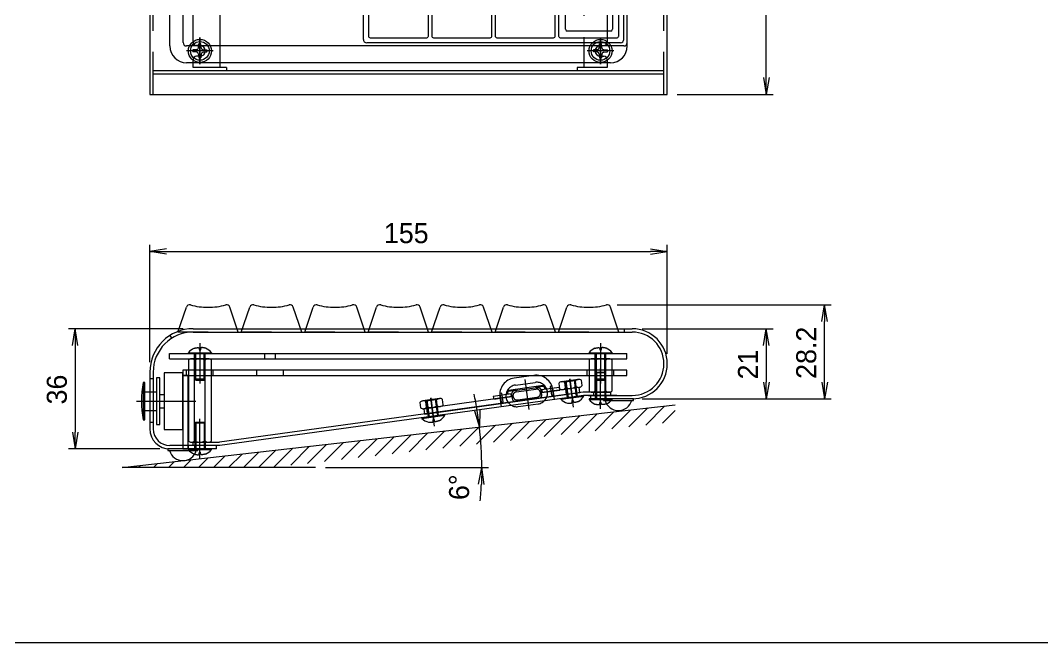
# Model space of a CAD drawing. Extents: x -373 to 810, y -140 to 564.
# Drawn here: x 197.6 to 503.8, y 10 to 196.3 of the extents above; entities that cross this region are included whole.
import ezdxf

# ---------------------------------------------------------------- set-up
doc = ezdxf.new("R2010")
doc.units = 0
doc.header["$PDSIZE"] = -3
for name, pattern in [('CENTER', [50.8, 31.75, -6.35, 6.35, -6.35]), ('DASH2', [19.05, 12.7, -6.35]), ('DASH2DOT', [31.75, 12.7, -6.35, 0, -6.35, 0, -6.35])]:
    doc.linetypes.add(name, pattern=pattern)
doc.layers.get('0').update_dxf_attribs({"linetype": 'CONTINUOUS'})
doc.layers.get('DEFPOINTS').update_dxf_attribs({"linetype": 'CONTINUOUS'})
for name, color, linetype in [('CASE_BASE', 31, 'CONTINUOUS'), ('CASE_TOP', 171, 'CONTINUOUS'), ('DIM', 2, 'CONTINUOUS'), ('KEYTOP', 40, 'CONTINUOUS'), ('PARTS', 134, 'CONTINUOUS'), ('PCB_JOYPAD', 3, 'CONTINUOUS'), ('PCB_MAIN', 160, 'CONTINUOUS'), ('PCB_TYPE_C', 6, 'CONTINUOUS'), ('TOP_PLATE', 4, 'CONTINUOUS'), ('ZUWAKU', 7, 'CONTINUOUS')]:
    doc.layers.add(name, color=color, linetype=linetype)
doc.styles.get("Standard").update_dxf_attribs({"font": 'FC-Txt.shx', "height": 6, "bigfont": '@ARExtfont2.shx'})
doc.dimstyles.new('JIS-1', dxfattribs={"dimtxt": 2.5, "dimasz": 5, "dimexe": 2, "dimexo": 3, "dimgap": 2.5, "dimtad": 1, "dimblk": 'OPEN', "dimcen": 2.5, "dimazin": 3, "dimtfac": 1, "dimtmove": 0, "dimatfit": 3})

# ---------------------------------------------------------------- blocks, each defined once
blk = doc.blocks.new('_OPEN')
at = {"color": 0, "linetype": 'BYBLOCK'}
for p, q in [((-1, 0.166667), (0, 0)), ((-1, -0.166667), (0, 0)), ((0, 0), (-1, 0))]:
    blk.add_line(p, q, dxfattribs=at)
blk = doc.blocks.new('*D43')
at = {"layer": 'DEFPOINTS', "color": 0}
for p in [(393.61, 81.14), (335.52, 70.48), (228.09, 62.38), (228.09, 62.38), (286.07, 62.38)]:
    blk.add_point(p, dxfattribs=at)
at = {"layer": 'DIM', "color": 0}
blk.add_line((289.07, 62.38), (337.83, 62.38), dxfattribs=at)
for start, end in [(9.1271, 11.7864), (0, 6.4678), (354.6814, 357.3407)]:
    blk.add_arc((228.09, 62.38), 107.74, start, end, dxfattribs=at)
at = {"layer": 'DIM', "color": 0, "xscale": 5, "yscale": 5, "zscale": 5}
for p, rotation in [((335.14, 74.52), 277.7974358341254), ((335.83, 62.38), 88.67036148514298)]:
    blk.add_blockref('_OPEN', p, dxfattribs=dict(at, rotation=rotation))
at = {"layer": 'DIM', "color": 0, "linetype": 'CONTINUOUS'}
blk.add_text('6°', height=6, rotation=90, dxfattribs=at).set_placement((332.03, 52.67))
blk = doc.blocks.new('*D44')
at = {"layer": 'DEFPOINTS', "color": 0}
for p in [(391.41, 490.13), (421.08, 490.13), (391.41, 174.13)]:
    blk.add_point(p, dxfattribs=at)
at = {"layer": 'DIM', "color": 0}
for p, q in [((394.41, 490.13), (423.08, 490.13)), ((421.08, 179.13), (421.08, 485.13)), ((394.41, 174.13), (423.08, 174.13))]:
    blk.add_line(p, q, dxfattribs=at)
at = {"layer": 'DIM', "color": 0, "xscale": 5, "yscale": 5, "zscale": 5}
for p, rotation in [((421.08, 490.13), 90), ((421.08, 174.13), 270)]:
    blk.add_blockref('_OPEN', p, dxfattribs=dict(at, rotation=rotation))
at = {"layer": 'DIM', "color": 0, "linetype": 'CONTINUOUS'}
blk.add_text('316', height=6, rotation=90, dxfattribs=at).set_placement((418.58, 324.75))
blk = doc.blocks.new('*D45')
at = {"layer": 'DEFPOINTS', "color": 0}
for p in [(391.41, 127.08), (391.41, 93.47), (236.41, 90.97)]:
    blk.add_point(p, dxfattribs=at)
at = {"layer": 'DIM', "color": 0}
for p, q in [((236.41, 93.97), (236.41, 129.08)), ((391.41, 96.47), (391.41, 129.08)), ((241.41, 127.08), (386.41, 127.08))]:
    blk.add_line(p, q, dxfattribs=at)
at = {"layer": 'DIM', "color": 0, "xscale": 5, "yscale": 5, "zscale": 5, "rotation": 180}
blk.add_blockref('_OPEN', (236.41, 127.08), dxfattribs=at)
at = {"layer": 'DIM', "color": 0, "xscale": 5, "yscale": 5, "zscale": 5}
blk.add_blockref('_OPEN', (391.41, 127.08), dxfattribs=at)
at = {"layer": 'DIM', "color": 0, "linetype": 'CONTINUOUS'}
blk.add_text('155', height=6, dxfattribs=at).set_placement((306.53, 129.58))
blk = doc.blocks.new('*D46')
at = {"layer": 'DEFPOINTS', "color": 0}
for p in [(249.41, 103.97), (214.04, 67.97), (242.41, 67.97)]:
    blk.add_point(p, dxfattribs=at)
at = {"layer": 'DIM', "color": 0}
for p, q in [((246.41, 103.97), (212.04, 103.97)), ((214.04, 98.97), (214.04, 72.97)), ((239.41, 67.97), (212.04, 67.97))]:
    blk.add_line(p, q, dxfattribs=at)
at = {"layer": 'DIM', "color": 0, "xscale": 5, "yscale": 5, "zscale": 5}
for p, rotation in [((214.04, 103.97), 90), ((214.04, 67.97), 270)]:
    blk.add_blockref('_OPEN', p, dxfattribs=dict(at, rotation=rotation))
at = {"layer": 'DIM', "color": 0, "linetype": 'CONTINUOUS'}
blk.add_text('36', height=6, rotation=90, dxfattribs=at).set_placement((211.54, 81.29))
blk = doc.blocks.new('*D47')
at = {"layer": 'DEFPOINTS', "color": 0}
for p in [(380.91, 103.97), (381.27, 82.97), (421.08, 82.97)]:
    blk.add_point(p, dxfattribs=at)
at = {"layer": 'DIM', "color": 0}
for p, q in [((383.91, 103.97), (423.08, 103.97)), ((421.08, 98.97), (421.08, 87.97)), ((384.27, 82.97), (423.08, 82.97))]:
    blk.add_line(p, q, dxfattribs=at)
at = {"layer": 'DIM', "color": 0, "xscale": 5, "yscale": 5, "zscale": 5}
for p, rotation in [((421.08, 103.97), 90), ((421.08, 82.97), 270)]:
    blk.add_blockref('_OPEN', p, dxfattribs=dict(at, rotation=rotation))
at = {"layer": 'DIM', "color": 0, "linetype": 'CONTINUOUS'}
blk.add_text('21', height=6, rotation=90, dxfattribs=at).set_placement((418.58, 88.79))
blk = doc.blocks.new('A$C1813594009')
blk.add_line((0, 0), (0, 1))
blk = doc.blocks.new('*X79')
at = {"layer": 'DIM', "linetype": 'CONTINUOUS'}
for p, q in [((374.82, 73.98), (380.5, 79.66)), ((379.88, 74.56), (385.56, 80.23)), ((384.95, 75.13), (390.62, 80.8)), ((349.5, 71.11), (355.17, 76.79)), ((354.56, 71.68), (360.24, 77.36)), ((359.63, 72.26), (365.3, 77.93)), ((364.69, 72.83), (370.37, 78.51)), ((369.76, 73.41), (375.43, 79.08)), ((390.01, 75.7), (393.77, 79.46)), ((324.18, 68.24), (329.85, 73.92)), ((329.24, 68.81), (334.92, 74.49)), ((334.31, 69.39), (339.98, 75.06)), ((339.37, 69.96), (345.05, 75.64)), ((344.43, 70.54), (350.11, 76.21)), ((293.79, 64.8), (299.47, 70.47)), ((298.86, 65.37), (304.53, 71.04)), ((303.92, 65.94), (309.6, 71.62)), ((308.98, 66.52), (314.66, 72.19)), ((314.05, 67.09), (319.72, 72.77)), ((319.11, 67.67), (324.79, 73.34)), ((268.92, 62.38), (274.15, 67.6)), ((273.53, 62.5), (279.21, 68.17)), ((278.6, 63.07), (284.27, 68.75)), ((283.66, 63.65), (289.34, 69.32)), ((288.73, 64.22), (294.4, 69.9)), ((246.47, 62.38), (248.82, 64.73)), ((250.96, 62.38), (253.89, 65.3)), ((255.45, 62.38), (258.95, 65.88)), ((259.94, 62.38), (264.02, 66.45)), ((264.43, 62.38), (269.08, 67.03)), ((228.51, 62.38), (228.57, 62.43)), ((233, 62.38), (233.63, 63.01)), ((237.49, 62.38), (238.7, 63.58)), ((241.98, 62.38), (243.76, 64.16))]:
    blk.add_line(p, q, dxfattribs=at)
blk = doc.blocks.new('KEYTOP_SIDE')
at = {"layer": 'KEYTOP'}
for p, q in [((-9.05, 0), (-6.51, 7.48)), ((9.05, 0), (6.51, 7.48)), ((0, 0), (-9.05, 0)), ((0, 0), (9.05, 0))]:
    blk.add_line(p, q, dxfattribs=at)
for centre, radius, start, end in [((-5.56, 7.16), 1, 74.422, 161.2587), ((0, 27.12), 19.72, 254.422, 270), ((0, 27.12), 19.72, 270, 285.578), ((5.56, 7.16), 1, 18.7413, 105.578)]:
    blk.add_arc(centre, radius, start, end, dxfattribs=at)
blk = doc.blocks.new('*D78')
at = {"layer": 'DEFPOINTS', "color": 0}
for p in [(373.43, 111.13), (438.53, 111.13), (380.91, 82.97)]:
    blk.add_point(p, dxfattribs=at)
at = {"layer": 'DIM', "color": 0}
for p, q in [((376.43, 111.13), (440.53, 111.13)), ((438.53, 87.97), (438.53, 106.13)), ((383.91, 82.97), (440.53, 82.97))]:
    blk.add_line(p, q, dxfattribs=at)
at = {"layer": 'DIM', "color": 0, "xscale": 5, "yscale": 5, "zscale": 5}
for p, rotation in [((438.53, 111.13), 90), ((438.53, 82.97), 270)]:
    blk.add_blockref('_OPEN', p, dxfattribs=dict(at, rotation=rotation))
at = {"layer": 'DIM', "color": 0, "linetype": 'CONTINUOUS'}
blk.add_text('28.2', height=6, rotation=90, dxfattribs=at).set_placement((436.03, 88.95))

msp = doc.modelspace()

# ---------------------------------------------------------------- linework, layer by layer
at = {"layer": 'CASE_BASE'}
for p, q in [((257.38, 482.135), (257.38, 182.135)), ((249.412, 189.735), (249.412, 474.535)), ((373.412, 345.135), (373.412, 189.735)), ((251.412, 188.735), (250.38, 188.735)), ((371.412, 188.735), (372.412, 188.735)), ((249.412, 182.135), (249.412, 184.535)), ((251.412, 185.535), (250.38, 185.535)), ((371.412, 185.535), (372.412, 185.535)), ((373.412, 184.535), (373.412, 182.135)), ((237.412, 180.135), (237.412, 181.135)), ((390.412, 181.135), (237.412, 181.135)), ((259.412, 182.135), (249.412, 182.135)), ((259.412, 182.135), (259.412, 181.135)), ((373.412, 182.135), (364.412, 182.135)), ((364.412, 182.135), (364.412, 181.135)), ((390.412, 180.135), (390.412, 181.135)), ((390.412, 180.135), (237.412, 180.135)), ((249.412, 102.97), (380.912, 102.97)), ((237.412, 90.97), (237.412, 73.97)), ((351.483, 89.995), (345.539, 89.177)), ((357.115, 85.743), (357.527, 82.751)), ((366.243, 84.96), (257.312, 69.97)), ((366.412, 83.97), (257.412, 68.97)), ((341.265, 83.562), (341.676, 80.57)), ((376.312, 83.97), (366.412, 83.97)), ((367.812, 83.97), (380.912, 83.97)), ((369.312, 84.97), (369.312, 83.87)), ((374.412, 84.97), (374.412, 83.97)), ((256.412, 68.97), (242.412, 68.97)), ((257.412, 68.97), (248.312, 68.97)), ((249.412, 68.97), (249.412, 69.97)), ((253.012, 69.97), (253.012, 68.97))]:
    msp.add_line(p, q, dxfattribs=at)
at = {"layer": 'CASE_BASE', "linetype": 'DASH2'}
for p, q in [((366.412, 305.599), (366.412, 182.135)), ((374.412, 84.97), (366.381, 84.97)), ((249.412, 69.97), (257.312, 69.97))]:
    msp.add_line(p, q, dxfattribs=at)
at = {"layer": 'CASE_BASE'}
for centre, radius, start, end in [((250.412, 189.735), 1, 180, 270), ((251.412, 187.135), 1.6, 270, 90), ((371.412, 187.135), 1.6, 90, 270), ((372.412, 189.735), 1, 270, 0), ((250.412, 184.535), 1, 90, 180), ((372.412, 184.535), 1, 0, 90), ((249.412, 90.97), 12, 90, 180), ((380.912, 93.47), 9.5, 270, 90), ((346.221, 84.224), 5, 97.83503, 188.06468), ((352.165, 85.042), 5, 7.60631, 97.83595), ((366.381, 83.97), 1, 90, 97.88711), ((242.412, 73.97), 5, 180, 270)]:
    msp.add_arc(centre, radius, start, end, dxfattribs=at)
for p in [(362.787, 84.485), (321.179, 78.759)]:
    msp.add_point(p, dxfattribs=at)
at = {"layer": 'CASE_TOP', "linetype": 'DASH2'}
for p, q in [((237.412, 174.135), (237.412, 490.135)), ((390.412, 174.135), (390.412, 490.135))]:
    msp.add_line(p, q, dxfattribs=at)
at = {"layer": 'CASE_TOP'}
for p, q in [((378.363, 190.6), (378.363, 328.135)), ((300.363, 190.6), (300.363, 202.85)), ((377.363, 189.6), (301.363, 189.6)), ((242.412, 101.924), (242.95, 101.081)), ((249.412, 103.97), (380.912, 103.97)), ((249.412, 102.97), (380.912, 102.97)), ((378.463, 103.97), (378.463, 102.97)), ((236.412, 90.97), (236.412, 73.97)), ((237.412, 88.97), (236.412, 88.97)), ((237.412, 90.97), (237.412, 73.97)), ((368.412, 83.97), (380.912, 83.97)), ((368.412, 83.97), (368.412, 82.966)), ((380.912, 82.97), (368.412, 82.97)), ((369.812, 83.97), (369.812, 82.97)), ((373.012, 83.97), (373.012, 82.97)), ((236.412, 75.97), (237.412, 75.97)), ((256.412, 68.97), (242.412, 68.97)), ((256.412, 67.97), (242.412, 67.97)), ((246.412, 67.97), (246.412, 68.97)), ((249.812, 68.97), (249.812, 67.97)), ((253.012, 68.97), (253.012, 67.97)), ((256.412, 67.97), (256.412, 68.97))]:
    msp.add_line(p, q, dxfattribs=at)
msp.add_lwpolyline([(236.412, 490.135), (236.412, 174.135), (391.412, 174.135), (391.412, 490.135)], close=True, dxfattribs=at)
for centre, radius, start, end in [((301.363, 190.6), 1, 180, 270), ((377.363, 190.6), 1, 270, 0), ((249.412, 90.97), 13, 90, 180), ((249.412, 90.97), 12, 90, 180), ((380.912, 93.47), 10.5, 270, 90), ((380.912, 93.47), 9.5, 270, 90), ((242.412, 73.97), 6, 180, 270), ((242.412, 73.97), 5, 180, 270)]:
    msp.add_arc(centre, radius, start, end, dxfattribs=at)
at = {"layer": 'DIM'}
for p, q in [((343.12, 83.413), (343.12, 83.413)), ((355.503, 85.117), (355.503, 85.117)), ((228.092, 62.379), (393.769, 81.161)), ((286.068, 62.379), (228.092, 62.379))]:
    msp.add_line(p, q, dxfattribs=at)
at = {"layer": 'KEYTOP'}
for points in [[(301.863, 232.35), (301.863, 191.6, 0.4142136), (302.363, 191.1), (319.363, 191.1, 0.4142136), (319.863, 191.6), (319.863, 232.35, 0.4142136), (319.363, 232.85), (302.363, 232.85, 0.4142136)], [(339.863, 227.6), (339.863, 191.6, 0.4142136), (340.363, 191.1), (357.363, 191.1, 0.4142136), (357.863, 191.6), (357.863, 227.6, 0.4142136), (357.363, 228.1), (340.363, 228.1, 0.4142136)], [(320.863, 218.1), (320.863, 191.6, 0.4142136), (321.363, 191.1), (338.363, 191.1, 0.4142136), (338.863, 191.6), (338.863, 218.1, 0.4142136), (338.363, 218.6), (321.363, 218.6, 0.4142136)], [(358.863, 208.6), (358.863, 191.6, 0.4142136), (359.363, 191.1), (376.363, 191.1, 0.4142136), (376.863, 191.6), (376.863, 208.6, 0.4142136), (376.363, 209.1), (359.363, 209.1, 0.4142136)]]:
    msp.add_lwpolyline(points, format="xyb", close=True, dxfattribs=at)
at = {"layer": 'PARTS'}
for p, q in [((250.465, 187.536), (249.304, 187.435)), ((250.465, 186.733), (249.304, 186.835)), ((251.01, 188.082), (251.112, 189.242)), ((251.813, 188.082), (251.712, 189.242)), ((252.359, 187.536), (253.519, 187.435)), ((252.359, 186.733), (253.519, 186.835)), ((370.465, 187.536), (369.304, 187.435)), ((370.465, 186.733), (369.304, 186.835)), ((371.01, 188.082), (371.112, 189.242)), ((371.813, 188.082), (371.712, 189.242)), ((372.359, 187.536), (373.519, 187.435)), ((372.359, 186.733), (373.519, 186.835)), ((251.01, 186.188), (251.112, 185.027)), ((251.813, 186.188), (251.712, 185.027)), ((371.01, 186.188), (371.112, 185.027)), ((371.813, 186.188), (371.712, 185.027)), ((249.912, 88.82), (249.912, 96.57)), ((252.912, 88.82), (252.912, 96.57)), ((369.912, 88.82), (369.912, 96.57)), ((372.912, 88.82), (372.912, 96.57)), ((249.824, 70.374), (249.824, 94.565)), ((252.999, 70.374), (252.999, 94.565)), ((369.824, 85.374), (369.824, 94.565)), ((372.999, 85.374), (372.999, 94.565)), ((252.912, 88.82), (249.912, 88.82)), ((250.162, 88.57), (249.912, 88.82)), ((252.662, 88.57), (252.912, 88.82)), ((370.162, 90.97), (369.912, 90.72)), ((372.912, 90.72), (369.912, 90.72)), ((369.912, 90.72), (369.912, 82.97)), ((372.912, 88.82), (369.912, 88.82)), ((370.162, 88.57), (369.912, 88.82)), ((370.162, 90.97), (372.662, 90.97)), ((372.662, 90.97), (372.912, 90.72)), ((372.662, 88.57), (372.912, 88.82)), ((372.912, 90.72), (372.912, 82.97)), ((250.162, 88.57), (252.662, 88.57)), ((360.941, 86.254), (360.724, 87.83)), ((363.763, 88.4), (360.791, 87.991)), ((361.004, 88.273), (360.791, 87.991)), ((360.791, 87.991), (361.438, 83.285)), ((361.004, 88.273), (363.481, 88.613)), ((363.481, 88.613), (363.763, 88.4)), ((363.763, 88.4), (364.41, 83.694)), ((364.087, 86.686), (363.87, 88.263)), ((370.162, 88.57), (372.662, 88.57)), ((322.155, 82.674), (319.183, 82.265)), ((319.396, 82.547), (321.873, 82.888)), ((321.873, 82.888), (322.155, 82.674)), ((322.155, 82.674), (322.802, 77.968)), ((319.333, 80.528), (319.116, 82.105)), ((319.396, 82.547), (319.183, 82.265)), ((319.183, 82.265), (319.83, 77.559)), ((322.479, 80.961), (322.262, 82.537)), ((250.162, 75.97), (249.912, 75.72)), ((252.912, 75.72), (249.912, 75.72)), ((249.912, 75.72), (249.912, 67.97)), ((250.162, 75.97), (252.662, 75.97)), ((252.662, 75.97), (252.912, 75.72)), ((252.912, 75.72), (252.912, 67.97))]:
    msp.add_line(p, q, dxfattribs=at)
at = {"layer": 'PARTS', "linetype": 'CENTER'}
for p, q in [((251.412, 99.606), (251.412, 87.535)), ((371.412, 99.606), (371.412, 87.535)), ((371.412, 79.933), (371.412, 92.005)), ((363.338, 80.482), (362.181, 88.888)), ((321.73, 74.756), (320.574, 83.162)), ((251.412, 64.933), (251.412, 77.005))]:
    msp.add_line(p, q, dxfattribs=at)
at = {"layer": 'PARTS', "linetype": 'DASH2'}
for p, q in [((250.162, 88.57), (250.162, 96.57)), ((252.662, 88.57), (252.662, 96.57)), ((370.162, 88.57), (370.162, 96.57)), ((372.662, 88.57), (372.662, 96.57)), ((370.162, 90.97), (370.162, 82.97)), ((372.662, 90.97), (372.662, 82.97)), ((361.004, 88.273), (361.686, 83.319)), ((363.481, 88.613), (364.163, 83.66)), ((321.873, 82.888), (322.555, 77.934)), ((319.396, 82.547), (320.078, 77.593)), ((250.162, 75.97), (250.162, 67.97)), ((252.662, 75.97), (252.662, 67.97))]:
    msp.add_line(p, q, dxfattribs=at)
at = {"layer": 'PARTS'}
for points in [[(249.741, 98.136), (249.779, 98.142), (249.817, 98.149), (249.856, 98.155), (249.895, 98.162), (249.935, 98.17), (249.975, 98.178), (250.015, 98.185), (250.055, 98.193), (250.096, 98.202), (250.137, 98.21), (250.178, 98.218), (250.219, 98.226), (250.26, 98.234), (250.301, 98.242), (250.342, 98.249), (250.382, 98.257), (250.423, 98.264), (250.462, 98.27), (250.502, 98.277), (250.541, 98.282), (250.58, 98.287), (250.618, 98.292), (250.655, 98.296), (250.692, 98.299), (250.728, 98.302), (250.763, 98.303), (250.797, 98.304), (250.831, 98.304), (250.863, 98.303), (250.895, 98.301), (250.925, 98.298), (250.954, 98.293), (250.982, 98.288), (251.009, 98.281), (251.035, 98.273), (251.059, 98.264), (251.081, 98.253), (251.103, 98.237), (251.123, 98.207), (251.144, 98.156), (251.166, 98.078), (251.188, 97.981), (251.214, 97.871), (251.242, 97.759), (251.275, 97.651), (251.314, 97.557), (251.359, 97.485), (251.412, 97.444)], [(253.082, 98.136), (253.044, 98.142), (253.006, 98.149), (252.968, 98.155), (252.928, 98.162), (252.889, 98.17), (252.849, 98.178), (252.808, 98.185), (252.768, 98.193), (252.727, 98.202), (252.686, 98.21), (252.645, 98.218), (252.604, 98.226), (252.563, 98.234), (252.522, 98.242), (252.481, 98.249), (252.441, 98.257), (252.401, 98.264), (252.361, 98.27), (252.321, 98.277), (252.282, 98.282), (252.244, 98.287), (252.205, 98.292), (252.168, 98.296), (252.131, 98.299), (252.095, 98.302), (252.06, 98.303), (252.026, 98.304), (251.992, 98.304), (251.96, 98.303), (251.928, 98.301), (251.898, 98.298), (251.869, 98.293), (251.841, 98.288), (251.814, 98.281), (251.789, 98.273), (251.765, 98.264), (251.742, 98.253), (251.721, 98.237), (251.7, 98.207), (251.679, 98.156), (251.658, 98.078), (251.635, 97.981), (251.61, 97.871), (251.581, 97.759), (251.548, 97.651), (251.509, 97.557), (251.464, 97.485), (251.412, 97.444)], [(369.741, 98.136), (369.779, 98.142), (369.817, 98.149), (369.856, 98.155), (369.895, 98.162), (369.935, 98.17), (369.975, 98.178), (370.015, 98.185), (370.055, 98.193), (370.096, 98.202), (370.137, 98.21), (370.178, 98.218), (370.219, 98.226), (370.26, 98.234), (370.301, 98.242), (370.342, 98.249), (370.382, 98.257), (370.423, 98.264), (370.462, 98.27), (370.502, 98.277), (370.541, 98.282), (370.58, 98.287), (370.618, 98.292), (370.655, 98.296), (370.692, 98.299), (370.728, 98.302), (370.763, 98.303), (370.797, 98.304), (370.831, 98.304), (370.863, 98.303), (370.895, 98.301), (370.925, 98.298), (370.954, 98.293), (370.982, 98.288), (371.009, 98.281), (371.035, 98.273), (371.059, 98.264), (371.081, 98.253), (371.103, 98.237), (371.123, 98.207), (371.144, 98.156), (371.166, 98.078), (371.188, 97.981), (371.214, 97.871), (371.242, 97.759), (371.275, 97.651), (371.314, 97.557), (371.359, 97.485), (371.412, 97.444)], [(373.082, 98.136), (373.044, 98.142), (373.006, 98.149), (372.968, 98.155), (372.928, 98.162), (372.889, 98.17), (372.849, 98.178), (372.808, 98.185), (372.768, 98.193), (372.727, 98.202), (372.686, 98.21), (372.645, 98.218), (372.604, 98.226), (372.563, 98.234), (372.522, 98.242), (372.481, 98.249), (372.441, 98.257), (372.401, 98.264), (372.361, 98.27), (372.321, 98.277), (372.282, 98.282), (372.244, 98.287), (372.205, 98.292), (372.168, 98.296), (372.131, 98.299), (372.095, 98.302), (372.06, 98.303), (372.026, 98.304), (371.992, 98.304), (371.96, 98.303), (371.928, 98.301), (371.898, 98.298), (371.869, 98.293), (371.841, 98.288), (371.814, 98.281), (371.789, 98.273), (371.765, 98.264), (371.742, 98.253), (371.721, 98.237), (371.7, 98.207), (371.679, 98.156), (371.658, 98.078), (371.635, 97.981), (371.61, 97.871), (371.581, 97.759), (371.548, 97.651), (371.509, 97.557), (371.464, 97.485), (371.412, 97.444)], [(248.893, 94.97), (253.93, 94.97)], [(253.93, 94.97), (248.893, 94.97)], [(368.893, 94.97), (373.93, 94.97)], [(373.93, 94.97), (368.893, 94.97)], [(247.962, 94.565), (247.962, 70.374)], [(254.862, 70.374), (254.862, 94.565)], [(367.962, 94.565), (367.962, 85.374)], [(374.862, 85.374), (374.862, 94.565)], [(358.879, 87.577), (359.096, 86)], [(359.747, 88.104), (364.737, 88.791)], [(364.737, 88.791), (359.747, 88.104)], [(360.074, 85.726), (365.065, 86.413)], [(365.932, 86.94), (365.715, 88.517)], [(318.139, 82.378), (323.13, 83.065)], [(323.13, 83.065), (318.139, 82.378)], [(324.324, 81.215), (324.107, 82.791)], [(368.893, 84.97), (373.93, 84.97)], [(317.271, 81.851), (317.488, 80.274)], [(318.466, 80), (323.457, 80.687)], [(361.483, 81.71), (361.521, 81.709), (361.56, 81.708), (361.599, 81.707), (361.639, 81.705), (361.679, 81.703), (361.72, 81.701), (361.761, 81.699), (361.802, 81.696), (361.844, 81.694), (361.885, 81.691), (361.927, 81.689), (361.969, 81.686), (362.01, 81.684), (362.052, 81.682), (362.093, 81.68), (362.135, 81.678), (362.175, 81.677), (362.216, 81.675), (362.256, 81.675), (362.295, 81.674), (362.334, 81.675), (362.373, 81.675), (362.41, 81.676), (362.447, 81.678), (362.483, 81.681), (362.518, 81.684), (362.552, 81.688), (362.585, 81.692), (362.617, 81.698), (362.648, 81.704), (362.678, 81.711), (362.706, 81.72), (362.733, 81.729), (362.759, 81.739), (362.783, 81.75), (362.806, 81.763), (362.826, 81.777), (362.845, 81.796), (362.862, 81.829), (362.876, 81.882), (362.886, 81.962), (362.895, 82.062), (362.906, 82.173), (362.919, 82.289), (362.937, 82.4), (362.962, 82.498), (362.997, 82.576), (363.043, 82.624)], [(364.793, 82.165), (364.756, 82.154), (364.719, 82.143), (364.682, 82.131), (364.644, 82.119), (364.606, 82.106), (364.567, 82.093), (364.528, 82.079), (364.489, 82.066), (364.45, 82.052), (364.41, 82.039), (364.371, 82.025), (364.331, 82.011), (364.292, 81.998), (364.252, 81.985), (364.213, 81.971), (364.174, 81.959), (364.135, 81.946), (364.096, 81.934), (364.058, 81.923), (364.02, 81.912), (363.983, 81.901), (363.946, 81.892), (363.909, 81.883), (363.873, 81.875), (363.838, 81.867), (363.803, 81.861), (363.769, 81.855), (363.736, 81.851), (363.704, 81.847), (363.672, 81.845), (363.642, 81.844), (363.612, 81.844), (363.584, 81.846), (363.556, 81.849), (363.53, 81.853), (363.505, 81.859), (363.481, 81.867), (363.458, 81.88), (363.433, 81.907), (363.405, 81.955), (363.374, 82.029), (363.338, 82.122), (363.298, 82.227), (363.254, 82.335), (363.207, 82.437), (363.156, 82.525), (363.101, 82.59), (363.043, 82.624)], [(369.741, 81.403), (369.779, 81.397), (369.817, 81.391), (369.856, 81.384), (369.895, 81.377), (369.935, 81.369), (369.975, 81.362), (370.015, 81.354), (370.055, 81.346), (370.096, 81.338), (370.137, 81.329), (370.178, 81.321), (370.219, 81.313), (370.26, 81.305), (370.301, 81.297), (370.342, 81.29), (370.382, 81.283), (370.423, 81.276), (370.462, 81.269), (370.502, 81.263), (370.541, 81.257), (370.58, 81.252), (370.618, 81.247), (370.655, 81.243), (370.692, 81.24), (370.728, 81.238), (370.763, 81.236), (370.797, 81.235), (370.831, 81.235), (370.863, 81.236), (370.895, 81.238), (370.925, 81.242), (370.954, 81.246), (370.982, 81.251), (371.009, 81.258), (371.035, 81.266), (371.059, 81.275), (371.081, 81.286), (371.103, 81.303), (371.123, 81.333), (371.144, 81.384), (371.166, 81.461), (371.188, 81.559), (371.214, 81.668), (371.242, 81.781), (371.275, 81.888), (371.314, 81.982), (371.359, 82.054), (371.412, 82.096)], [(373.082, 81.403), (373.044, 81.397), (373.006, 81.391), (372.968, 81.384), (372.928, 81.377), (372.889, 81.369), (372.849, 81.362), (372.808, 81.354), (372.768, 81.346), (372.727, 81.338), (372.686, 81.329), (372.645, 81.321), (372.604, 81.313), (372.563, 81.305), (372.522, 81.297), (372.481, 81.29), (372.441, 81.283), (372.401, 81.276), (372.361, 81.269), (372.321, 81.263), (372.282, 81.257), (372.244, 81.252), (372.205, 81.247), (372.168, 81.243), (372.131, 81.24), (372.095, 81.238), (372.06, 81.236), (372.026, 81.235), (371.992, 81.235), (371.96, 81.236), (371.928, 81.238), (371.898, 81.242), (371.869, 81.246), (371.841, 81.251), (371.814, 81.258), (371.789, 81.266), (371.765, 81.275), (371.742, 81.286), (371.721, 81.303), (371.7, 81.333), (371.679, 81.384), (371.658, 81.461), (371.635, 81.559), (371.61, 81.668), (371.581, 81.781), (371.548, 81.888), (371.509, 81.982), (371.464, 82.054), (371.412, 82.096)], [(319.875, 75.984), (319.913, 75.983), (319.952, 75.982), (319.991, 75.981), (320.031, 75.979), (320.071, 75.977), (320.112, 75.975), (320.153, 75.973), (320.194, 75.97), (320.236, 75.968), (320.277, 75.965), (320.319, 75.963), (320.361, 75.96), (320.403, 75.958), (320.444, 75.956), (320.486, 75.954), (320.527, 75.952), (320.567, 75.951), (320.608, 75.95), (320.648, 75.949), (320.687, 75.949), (320.726, 75.949), (320.765, 75.949), (320.802, 75.951), (320.839, 75.952), (320.875, 75.955), (320.91, 75.958), (320.944, 75.962), (320.978, 75.967), (321.01, 75.972), (321.04, 75.978), (321.07, 75.986), (321.098, 75.994), (321.125, 76.003), (321.151, 76.013), (321.175, 76.025), (321.198, 76.037), (321.219, 76.051), (321.238, 76.07), (321.254, 76.103), (321.268, 76.156), (321.278, 76.236), (321.288, 76.336), (321.298, 76.447), (321.311, 76.563), (321.329, 76.674), (321.354, 76.773), (321.389, 76.85), (321.436, 76.898)], [(323.185, 76.44), (323.148, 76.429), (323.111, 76.417), (323.074, 76.405), (323.036, 76.393), (322.998, 76.38), (322.959, 76.367), (322.92, 76.354), (322.881, 76.34), (322.842, 76.326), (322.803, 76.313), (322.763, 76.299), (322.724, 76.286), (322.684, 76.272), (322.645, 76.259), (322.605, 76.246), (322.566, 76.233), (322.527, 76.22), (322.489, 76.208), (322.45, 76.197), (322.412, 76.186), (322.375, 76.176), (322.338, 76.166), (322.301, 76.157), (322.265, 76.149), (322.23, 76.141), (322.195, 76.135), (322.161, 76.129), (322.128, 76.125), (322.096, 76.122), (322.064, 76.119), (322.034, 76.118), (322.004, 76.119), (321.976, 76.12), (321.949, 76.123), (321.922, 76.127), (321.897, 76.133), (321.873, 76.141), (321.85, 76.154), (321.825, 76.181), (321.797, 76.229), (321.766, 76.303), (321.73, 76.397), (321.69, 76.501), (321.646, 76.609), (321.599, 76.711), (321.548, 76.799), (321.493, 76.864), (321.436, 76.898)], [(248.893, 69.97), (253.93, 69.97)], [(249.741, 66.403), (249.779, 66.397), (249.817, 66.391), (249.856, 66.384), (249.895, 66.377), (249.935, 66.369), (249.975, 66.362), (250.015, 66.354), (250.055, 66.346), (250.096, 66.338), (250.137, 66.329), (250.178, 66.321), (250.219, 66.313), (250.26, 66.305), (250.301, 66.297), (250.342, 66.29), (250.382, 66.283), (250.423, 66.276), (250.462, 66.269), (250.502, 66.263), (250.541, 66.257), (250.58, 66.252), (250.618, 66.247), (250.655, 66.243), (250.692, 66.24), (250.728, 66.238), (250.763, 66.236), (250.797, 66.235), (250.831, 66.235), (250.863, 66.236), (250.895, 66.238), (250.925, 66.242), (250.954, 66.246), (250.982, 66.251), (251.009, 66.258), (251.035, 66.266), (251.059, 66.275), (251.081, 66.286), (251.103, 66.303), (251.123, 66.333), (251.144, 66.384), (251.166, 66.461), (251.188, 66.559), (251.214, 66.668), (251.242, 66.781), (251.275, 66.888), (251.314, 66.982), (251.359, 67.054), (251.412, 67.096)], [(253.082, 66.403), (253.044, 66.397), (253.006, 66.391), (252.968, 66.384), (252.928, 66.377), (252.889, 66.369), (252.849, 66.362), (252.808, 66.354), (252.768, 66.346), (252.727, 66.338), (252.686, 66.329), (252.645, 66.321), (252.604, 66.313), (252.563, 66.305), (252.522, 66.297), (252.481, 66.29), (252.441, 66.283), (252.401, 66.276), (252.361, 66.269), (252.321, 66.263), (252.282, 66.257), (252.244, 66.252), (252.205, 66.247), (252.168, 66.243), (252.131, 66.24), (252.095, 66.238), (252.06, 66.236), (252.026, 66.235), (251.992, 66.235), (251.96, 66.236), (251.928, 66.238), (251.898, 66.242), (251.869, 66.246), (251.841, 66.251), (251.814, 66.258), (251.789, 66.266), (251.765, 66.275), (251.742, 66.286), (251.721, 66.303), (251.7, 66.333), (251.679, 66.384), (251.658, 66.461), (251.635, 66.559), (251.61, 66.668), (251.581, 66.781), (251.548, 66.888), (251.509, 66.982), (251.464, 67.054), (251.412, 67.096)]]:
    msp.add_lwpolyline(points, dxfattribs=at)
for points in [[(247.962, 96.57), (247.962, 96.77), (254.862, 96.77), (254.862, 96.57)], [(367.962, 96.57), (367.962, 96.77), (374.862, 96.77), (374.862, 96.57)], [(359.506, 83.019), (359.534, 82.821), (366.369, 83.762), (366.342, 83.96)], [(367.962, 82.97), (367.962, 82.77), (374.862, 82.77), (374.862, 82.97)], [(372.27, 82.97), (372.27, 82.47), (381.27, 82.47), (381.27, 82.97)], [(317.899, 77.294), (317.926, 77.095), (324.761, 78.036), (324.734, 78.234)], [(241.812, 67.97), (241.812, 67.47), (250.812, 67.47), (250.812, 67.97)], [(247.962, 67.97), (247.962, 67.77), (254.862, 67.77), (254.862, 67.97)]]:
    msp.add_lwpolyline(points, close=True, dxfattribs=at)
for centre in [(251.412, 187.135), (371.412, 187.135)]:
    msp.add_circle(centre, 3.45, dxfattribs=at)
for centre, radius, start, end in [((251.412, 187.135), 2.128, 171.89733, 188.10267), ((250.412, 188.134), 0.6, 275, 355), ((251.412, 187.135), 2.128, 81.89733, 98.10267), ((252.411, 188.134), 0.6, 185, 265), ((251.412, 187.135), 2.128, 351.89733, 8.10267), ((371.412, 187.135), 2.128, 171.89733, 188.10267), ((370.412, 188.134), 0.6, 275, 355), ((371.412, 187.135), 2.128, 81.89733, 98.10267), ((372.411, 188.134), 0.6, 185, 265), ((371.412, 187.135), 2.128, 351.89733, 8.10267), ((250.412, 186.135), 0.6, 5, 85), ((251.412, 187.135), 2.128, 261.89733, 278.10267), ((252.411, 186.135), 0.6, 95, 175), ((370.412, 186.135), 0.6, 5, 85), ((371.412, 187.135), 2.128, 261.89733, 278.10267), ((372.411, 186.135), 0.6, 95, 175), ((251.412, 94.119), 4.351, 112.57779, 142.4677), ((251.412, 94.119), 4.351, 37.5323, 67.42221), ((371.412, 94.119), 4.351, 112.57779, 142.4677), ((371.412, 94.119), 4.351, 37.5323, 67.42221), ((248.893, 93.695), 1.275, 43.07531, 136.92469), ((251.412, 91.649), 3.321, 61.43781, 118.56219), ((253.93, 93.695), 1.275, 43.07531, 136.92469), ((368.893, 93.695), 1.275, 43.07531, 136.92469), ((371.412, 91.649), 3.321, 61.43781, 118.56219), ((373.93, 93.695), 1.275, 43.07531, 136.92469), ((364.911, 87.528), 1.275, 50.91081, 144.76018), ((359.92, 86.841), 1.275, 50.91081, 144.76018), ((359.9, 86.989), 1.275, 230.91081, 324.76018), ((362.695, 85.157), 3.321, 69.2733, 126.39768), ((362.117, 89.359), 3.321, 249.2733, 306.39768), ((364.891, 87.676), 1.275, 230.91081, 324.76018), ((321.087, 79.432), 3.321, 69.2733, 126.39768), ((323.303, 81.802), 1.275, 50.91081, 144.76018), ((362.59, 85.917), 4.351, 225.36783, 255.25773), ((362.59, 85.917), 4.351, 300.41332, 330.30322), ((368.893, 86.244), 1.275, 223.07531, 316.92469), ((371.412, 85.42), 4.351, 217.5323, 247.42221), ((371.412, 88.29), 3.321, 241.43781, 298.56219), ((373.93, 86.244), 1.275, 223.07531, 316.92469), ((371.412, 85.42), 4.351, 292.57779, 322.4677), ((318.313, 81.115), 1.275, 50.91081, 144.76018), ((318.292, 81.263), 1.275, 230.91081, 324.76018), ((320.509, 83.634), 3.321, 249.2733, 306.39768), ((323.283, 81.95), 1.275, 230.91081, 324.76018), ((376.77, 83.636), 4.167, 196.2602, 343.7398), ((320.982, 80.191), 4.351, 225.36783, 255.25773), ((320.982, 80.191), 4.351, 300.41332, 330.30322), ((246.312, 68.636), 4.167, 196.2602, 343.7398), ((248.893, 71.244), 1.275, 223.07531, 316.92469), ((251.412, 70.42), 4.351, 217.5323, 247.42221), ((251.412, 73.29), 3.321, 241.43781, 298.56219), ((253.93, 71.244), 1.275, 223.07531, 316.92469), ((251.412, 70.42), 4.351, 292.57779, 322.4677)]:
    msp.add_arc(centre, radius, start, end, dxfattribs=at)
at = {"layer": 'PCB_JOYPAD'}
for p, q in [((234.912, 85.02), (238.412, 85.02)), ((239.412, 84.27), (240.712, 84.27)), ((239.412, 80.27), (240.712, 80.27)), ((234.912, 79.52), (238.412, 79.52))]:
    msp.add_line(p, q, dxfattribs=at)
at = {"layer": 'PCB_JOYPAD', "linetype": 'CENTER'}
msp.add_line((232.394, 82.27), (250.168, 82.27), dxfattribs=at)
at = {"layer": 'PCB_JOYPAD'}
for points in [[(238.412, 89.27), (238.412, 75.27), (239.412, 75.27), (239.412, 89.27)], [(240.712, 90.77), (240.712, 73.77), (246.312, 73.77), (246.312, 90.77)], [(246.312, 89.97), (246.312, 67.97), (247.912, 67.97), (247.912, 89.97)], [(234.412, 87.87), (234.412, 76.67), (234.912, 76.67), (234.912, 87.87)]]:
    msp.add_lwpolyline(points, close=True, dxfattribs=at)
msp.add_arc((265.522, 82.27), 31.61, 169.79567, 190.20433, dxfattribs=at)
at = {"layer": 'PCB_MAIN', "linetype": 'CONTINUOUS'}
for p, q in [((246.412, 189.61), (246.412, 434.11)), ((379.412, 189.61), (379.412, 434.11)), ((339.35, 188.61), (247.412, 188.61)), ((378.412, 188.61), (339.35, 188.61))]:
    msp.add_line(p, q, dxfattribs=at)
at = {"layer": 'PCB_MAIN'}
for p, q in [((247.312, 91.588), (247.312, 89.988)), ((255.312, 91.588), (255.312, 89.988)), ((268.312, 91.588), (268.312, 89.988)), ((276.312, 91.588), (276.312, 89.988)), ((367.312, 91.57), (367.312, 89.97)), ((375.312, 91.57), (375.312, 89.97)), ((379.312, 89.97), (379.312, 91.57))]:
    msp.add_line(p, q, dxfattribs=at)
msp.add_lwpolyline([(379.312, 91.57), (246.312, 91.57), (246.312, 89.97), (379.312, 89.97)], dxfattribs=at)
for centre, start, end in [((247.412, 189.61), 180, 270), ((378.412, 189.61), 270, 0)]:
    msp.add_arc(centre, 1, start, end, dxfattribs=at)
for p in [(251.312, 91.57), (371.312, 91.57)]:
    msp.add_point(p, dxfattribs=at)
at = {"layer": 'PCB_TYPE_C'}
for p, q in [((362.171, 88.963), (363.126, 82.02)), ((343.827, 85.61), (354.229, 87.042)), ((346.124, 85.422), (346.056, 85.917)), ((348.699, 88.718), (349.93, 79.773)), ((352, 86.735), (352.068, 86.24)), ((352.041, 86.438), (354.27, 86.744)), ((354.495, 86.574), (354.604, 85.781)), ((354.792, 86.615), (354.901, 85.822)), ((361.202, 84.266), (360.984, 85.852)), ((364.372, 84.703), (364.154, 86.288)), ((320.563, 83.238), (321.519, 76.294)), ((343.509, 84.254), (343.4, 85.047)), ((343.806, 84.295), (343.697, 85.088)), ((343.868, 85.313), (346.097, 85.62)), ((344.579, 84.401), (344.688, 83.609)), ((353.831, 85.675), (353.941, 84.882)), ((319.594, 78.541), (319.376, 80.126)), ((322.765, 78.977), (322.546, 80.562))]:
    msp.add_line(p, q, dxfattribs=at)
at = {"layer": 'PCB_TYPE_C', "linetype": 'DASH2DOT'}
for p, q in [((345.896, 87.076), (351.84, 87.894)), ((346.268, 85.108), (352.014, 85.899)), ((345.2, 83.7), (345.2, 83.7)), ((346.609, 82.632), (352.355, 83.422)), ((353.423, 84.831), (353.423, 84.831)), ((346.782, 80.637), (352.726, 81.455))]:
    msp.add_line(p, q, dxfattribs=at)
at = {"layer": 'PCB_TYPE_C'}
for points in [[(344.876, 83.635), (318.485, 80.003), (318.703, 78.418), (365.264, 84.825), (365.046, 86.41), (353.752, 84.856)], [(353.752, 84.856), (359.221, 85.609), (359.112, 86.401), (353.623, 85.646)], [(344.787, 84.43), (339.298, 83.675), (339.408, 82.882), (344.876, 83.635)]]:
    msp.add_lwpolyline(points, dxfattribs=at)
msp.add_lwpolyline([(344.794, 84.229), (344.952, 83.08, 0.4142136), (346.079, 82.226), (352.974, 83.175, 0.4142136), (353.829, 84.302), (353.671, 85.451, 0.4142136), (352.544, 86.305), (345.649, 85.356, 0.4142136)], format="xyb", close=True, dxfattribs=at)
for points in [[(356.372, 86.653), (356.723, 84.098), (357.318, 84.18), (356.966, 86.734)], [(341.274, 84.575), (341.626, 82.02), (342.22, 82.102), (341.869, 84.657)]]:
    msp.add_lwpolyline(points, close=True, dxfattribs=at)
at = {"layer": 'PCB_TYPE_C', "linetype": 'DASH2DOT'}
for centre, radius, start, end in [((346.339, 83.856), 3.25, 97.83549, 187.83549), ((352.283, 84.674), 3.25, 7.83549, 97.83549), ((352.184, 84.661), 1.25, 7.83549, 97.83549), ((346.339, 83.856), 3.25, 187.83549, 277.83549), ((346.438, 83.87), 1.25, 97.83549, 187.83549), ((346.438, 83.87), 1.25, 187.83549, 277.83549), ((352.184, 84.661), 1.25, 277.83549, 7.83549), ((352.283, 84.674), 3.25, 277.83549, 7.83549)]:
    msp.add_arc(centre, radius, start, end, dxfattribs=at)
at = {"layer": 'PCB_TYPE_C'}
for centre, radius, start, end in [((354.297, 86.546), 0.5, 7.83549, 97.83549), ((354.297, 86.546), 0.2, 7.83549, 97.83549), ((343.895, 85.115), 0.5, 97.83549, 187.83549), ((343.895, 85.115), 0.2, 97.83549, 187.83549)]:
    msp.add_arc(centre, radius, start, end, dxfattribs=at)
at = {"layer": 'TOP_PLATE', "linetype": 'CONTINUOUS'}
for p, q in [((242.412, 188.61), (242.412, 230.11)), ((379.412, 188.61), (379.412, 230.11)), ((360.963, 193.6), (360.963, 206.6)), ((374.963, 206.6), (374.963, 193.6)), ((374.463, 193.1), (361.463, 193.1)), ((251.412, 191.135), (251.412, 183.135)), ((251.412, 183.135), (251.412, 191.135)), ((371.412, 191.135), (371.412, 183.135)), ((371.412, 183.135), (371.412, 191.135)), ((255.412, 187.135), (247.412, 187.135)), ((375.412, 187.135), (367.412, 187.135)), ((337.912, 183.61), (247.412, 183.61)), ((374.412, 183.61), (337.912, 183.61))]:
    msp.add_line(p, q, dxfattribs=at)
at = {"layer": 'TOP_PLATE'}
for p, q in [((242.312, 96.57), (379.312, 96.57)), ((242.312, 94.97), (242.312, 96.57)), ((242.312, 94.97), (379.312, 94.97)), ((249.712, 96.57), (249.712, 94.97)), ((252.912, 96.57), (252.912, 94.97)), ((270.712, 96.57), (270.712, 94.97)), ((273.912, 96.57), (273.912, 94.97)), ((369.712, 96.57), (369.712, 94.97)), ((372.912, 96.57), (372.912, 94.97)), ((379.312, 94.97), (379.312, 96.57))]:
    msp.add_line(p, q, dxfattribs=at)
for centre in [(251.412, 187.135), (371.412, 187.135)]:
    msp.add_circle(centre, 2.795, dxfattribs=at)
for centre, radius, start, end in [((361.463, 193.6), 0.5, 180, 270), ((374.463, 193.6), 0.5, 270, 0), ((247.412, 188.61), 5, 180, 270), ((374.412, 188.61), 5, 270, 0)]:
    msp.add_arc(centre, radius, start, end, dxfattribs=at)
at = {"layer": 'ZUWAKU'}
msp.add_lwpolyline([(10, 564), (10, 10), (810, 10), (810, 564)], close=True, dxfattribs=at)

# ---------------------------------------------------------------- block references
at = {"layer": 'CASE_TOP'}
msp.add_blockref('A$C1813594009', (248.012, 67.97), dxfattribs=at)
at = {"layer": 'DIM'}
msp.add_blockref('*X79', (0, 0), dxfattribs=at)
at = {"layer": 'KEYTOP'}
for p in [(253.863, 102.97), (272.863, 102.97), (291.863, 102.97), (310.863, 102.97), (329.863, 102.97), (348.863, 102.97), (367.863, 102.97)]:
    msp.add_blockref('KEYTOP_SIDE', p, dxfattribs=at)

# ---------------------------------------------------------------- dimensions: what is measured, and where the dimension line sits
at = {"layer": 'DIM'}
for base, p1, p2, override, picture, middle in [((421.083, 490.135), (391.412, 174.135), (391.412, 490.135), {"dimlfac": 1}, '*D44', (415.583, 332.135)), ((438.533, 111.131), (380.912, 82.97), (373.427, 111.131), {"dimlfac": 1, "dimrnd": 0.1}, '*D78', (433.033, 97.05)), ((214.037, 67.97), (249.412, 103.97), (242.412, 67.97), {"dimlfac": 1}, '*D46', (208.537, 85.97))]:
    dim = msp.add_linear_dim(base=base, p1=p1, p2=p2, angle=90, dimstyle='JIS-1', override=override, dxfattribs=at)
    dim.commit()
    dim.dimension.update_dxf_attribs({"geometry": picture, "text_midpoint": middle})
dim = msp.add_linear_dim(base=(391.412, 127.078), p1=(236.412, 90.97), p2=(391.412, 93.47), dimstyle='JIS-1', override={"dimlfac": 1}, dxfattribs=at)
dim.commit()
dim.dimension.update_dxf_attribs({"geometry": '*D45', "text_midpoint": (313.912, 132.578)})
dim = msp.add_linear_dim(base=(421.083, 82.97), p1=(380.912, 103.97), p2=(381.27, 82.97), angle=90, dimstyle='JIS-1', override={"dimlfac": 1}, dxfattribs=at)
dim.commit()
dim.dimension.update_dxf_attribs({"geometry": '*D47', "text_midpoint": (421.083, 93.47), "dimtype": 160})
dim = msp.add_angular_dim_2l(base=(335.525, 70.479), line1=((286.068, 62.379), (228.092, 62.379)), line2=((228.092, 62.379), (393.609, 81.143)), dimstyle='JIS-1', override={"dimtad": 2, "dimtmove": 2}, dxfattribs=at)
dim.commit()
dim.dimension.update_dxf_attribs({"geometry": '*D43', "text_midpoint": (329.032, 56.33), "dimtype": 162, "text_rotation": 90})

doc.saveas('drawing.dxf')
